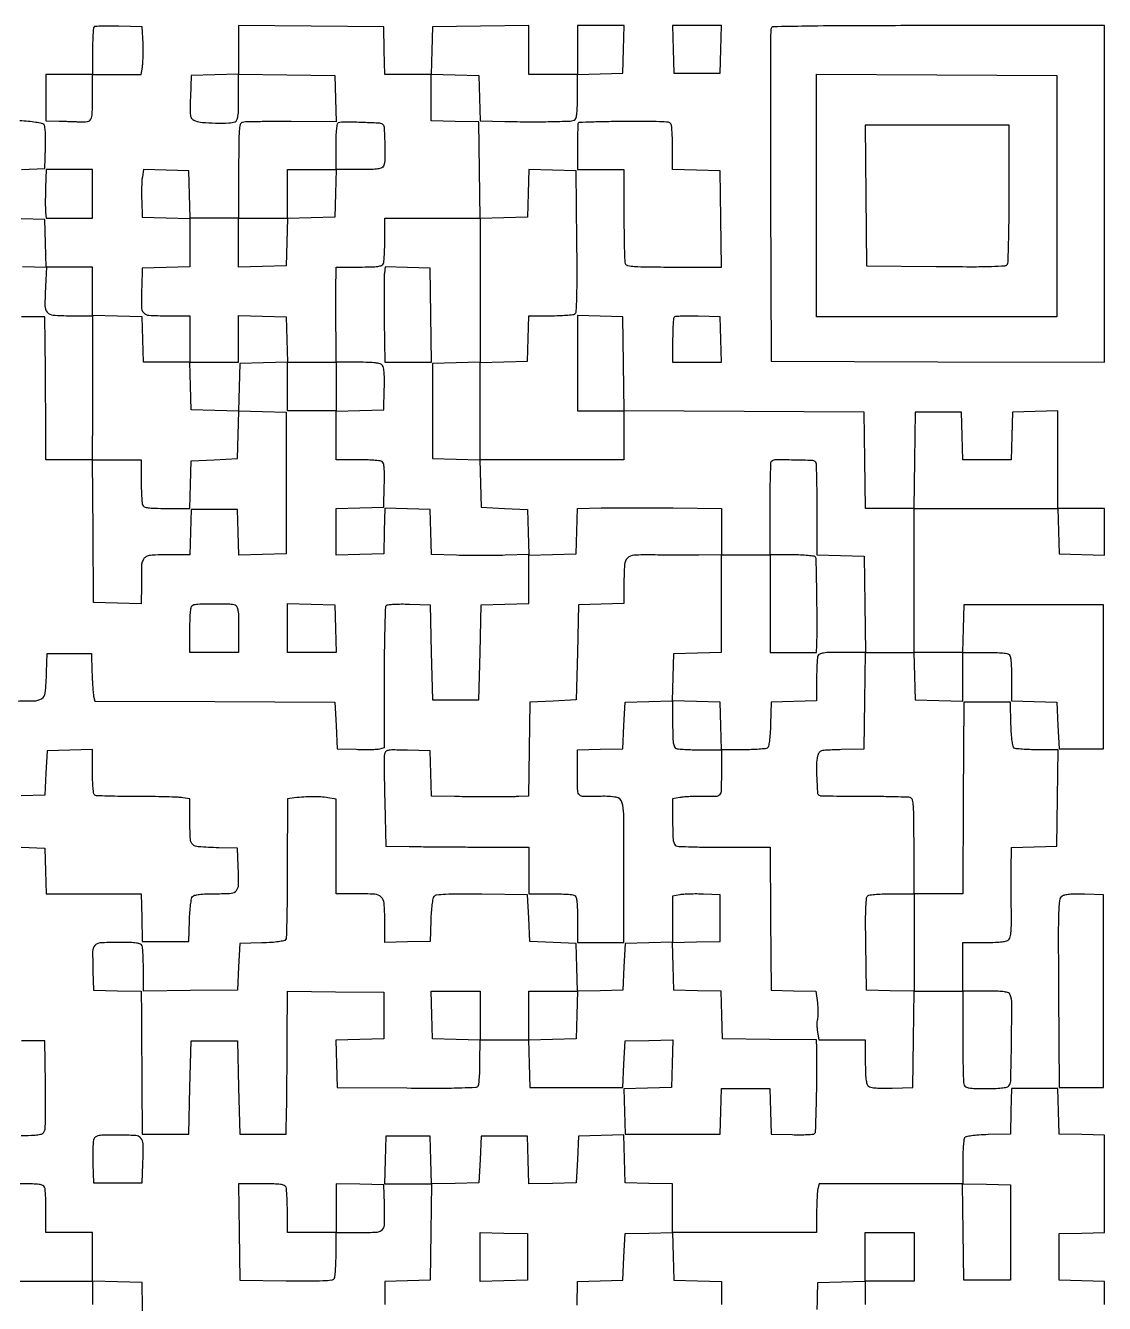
# Model space of a CAD drawing. Extents: x 179 to 1071, y 112 to 1107.
# Drawn here: x 584 to 1071, y 530 to 1107 of the extents above; entities that cross this region are included whole.
import ezdxf

# ---------------------------------------------------------------- set-up
doc = ezdxf.new("R2010")
doc.units = 0

msp = doc.modelspace()

# ---------------------------------------------------------------- linework, layer by layer
for points in [[(570.480948, 802, 0.003164), (587.479112, 802.10758, 0.127215), (591.042339, 803.077367, 0.245296), (592.690422, 805.643505, 0.01508), (593.24922, 815), (593.5, 823.5), (603.5, 823.5), (613.5, 823.5), (613.75078, 815, 0.004818), (613.884626, 811.581325, 0.005627), (614.079502, 808.338465, 0.005014), (614.302451, 805.602286, 0.03376), (614.517673, 804.258604), (615.033785, 802.017209), (669.266892, 801.758604), (723.5, 801.5), (724, 791), (724.5, 780.5), (733, 780.204946, 0.006721), (736.415398, 780.132335, 0.007927), (739.648345, 780.158326, 0.007056), (742.371836, 780.261883, 0.048419), (743.696495, 780.460569), (745.892991, 781.011246), (745.882325, 812.641453, -0.002643), (745.942957, 824.89413, -0.004303), (746.13889, 835.292787, -0.001058), (746.405888, 844.321715, -0.190692), (746.775478, 845.175478, -0.174282), (747.511035, 845.522034, -0.008932), (750.17809, 845.728715, -0.01335), (753.418558, 845.834969, -0.009213), (757.089648, 845.789648), (766.5, 845.5), (767, 824), (767.5, 802.5), (778, 802.5), (788.5, 802.5), (789, 824), (789.5, 845.5), (800.25, 845.783832), (811, 846.067663), (811, 857), (811, 867.932337), (821.75, 868.216168), (832.5, 868.5), (832.784613, 878.716519), (833.069227, 888.933039), (843.784613, 889.216519, -0.00508), (849.346334, 889.307121, -0.001561), (857.741418, 889.332367, -0.001561), (867.137014, 889.301954, -0.001711), (876.25, 889.212814), (898, 888.925628), (898, 878.462814), (898, 868), (887.75, 867.914061, -0.001903), (883.054735, 867.892566, -0.001082), (877.37516, 867.900473, -0.00108), (871.655229, 867.933177, -0.001786), (866.825014, 867.988484, 0.015989), (858.494129, 867.84723, 0.186858), (855.576241, 866.549834, 0.182587), (854.257809, 863.611414, 0.015143), (854, 855.100725), (854, 846.069966), (843.75, 845.784983), (833.5, 845.5), (833, 824), (832.5, 802.5), (822, 802), (811.5, 801.5), (811.230112, 780.25), (810.960225, 759), (806.480112, 758.868421, -0.003195), (804.276382, 758.817791, -0.00128), (801.259783, 758.775493, -0.001266), (798.008149, 758.746461, -0.001599), (795, 758.736842, -0.001329), (791.585994, 758.745915, -0.000555), (786.982151, 758.775493, -0.000549), (782.054051, 758.818029, -0.000711), (777.534983, 758.868421), (767.069966, 759), (766.784983, 769.25), (766.5, 779.5), (756.324028, 779.784166, 0.003383), (749.74952, 779.923252, 0.050695), (747.46738, 779.724393, 0.178388), (746.381595, 779.071646, 0.134689), (745.824028, 777.784166, 0.035779), (745.712747, 776.183068, 0.001486), (745.742058, 770.442849, 0.002569), (745.832011, 763.636615, 0.001821), (746, 756), (746.5, 736.5), (757, 736.324274, 0.001727), (762.473681, 736.251575, 0.000519), (770.804688, 736.178349, 0.00052), (780.152804, 736.115606, 0.000564), (789.25, 736.074274), (811, 736), (811, 725.5), (811, 715), (820.418213, 715, -0.005951), (824.140776, 714.955695, -0.007831), (827.534475, 714.821697, -0.005915), (830.361889, 714.632106, -0.07203), (831.418213, 714.393011, -0.205218), (832.23239, 713.601595, -0.063068), (832.69735, 711.913621, -0.030363), (832.940414, 708.960143, -0.005351), (833, 703.393011), (833, 693), (843.5, 693), (854, 693), (854, 725.432612, 0.001699), (853.91326, 750.963275, 0.073016), (853.092583, 756.30059, 0.285793), (850.515691, 758.541217, 0.047971), (843.685808, 758.972738, -0.007354), (835.830537, 758.830839, -0.19741), (833.935247, 759.602061, -0.19395), (833.112684, 761.48743, -0.007062), (833, 769.465017), (833, 779.930034), (843.25, 780.215017), (853.5, 780.5), (854, 791), (854.5, 801.5), (865.25, 801.783832), (876, 802.067663), (876, 791.640821, 0.005326), (876.059521, 786.053621, 0.03028), (876.302479, 783.091792, 0.062919), (876.767294, 781.399526, 0.205485), (877.581787, 780.606989, 0.07203), (878.638111, 780.367894, 0.005915), (881.465525, 780.178303, 0.007831), (884.859224, 780.044305, 0.005951), (888.581787, 780), (898, 780), (898, 769.5, -0.006216), (897.901216, 761.554516, -0.178243), (897.15885, 759.683092, -0.208874), (895.412479, 758.885247, -0.008964), (888.5, 758.893615, 0.008846), (885.964538, 758.897283, 0.007679), (883.307813, 758.813295, 0.007747), (880.904695, 758.663017, 0.022393), (879.25, 758.458916), (876, 757.909374), (876, 747.561676, 0.005385), (876.059673, 742.021421, 0.030475), (876.302881, 739.079129, 0.063268), (876.768035, 737.396901, 0.204858), (877.581787, 736.606989, 0.083049), (878.779338, 736.363373, 0.001843), (884.692705, 736.178303, 0.004128), (891.634349, 736.043995, 0.002773), (899.567934, 736), (919.972294, 736), (920.236147, 703.75), (920.5, 671.5), (930.616257, 671.216493), (940.732513, 670.932987), (941.341911, 665.716493, -0.014313), (941.53188, 663.555186, -0.014084), (941.599228, 661.374901, -0.014098), (941.550505, 659.463188, -0.050977), (941.362133, 658.261891, 0.047539), (941.181264, 657.157988, 0.01988), (941.13956, 655.649609, 0.019456), (941.222747, 654.020551, 0.023884), (941.431791, 652.511891), (942.090626, 649), (952.545313, 649), (963, 649), (963, 639.122445, 0.007345), (963.070162, 634.346734, 0.024181), (963.314808, 631.205854, 0.035127), (963.728754, 629.124417, 0.154085), (964.399285, 628.083586, 0.132968), (965.486141, 627.587315, 0.020746), (967.849829, 627.296386, 0.018924), (971.042317, 627.15859, 0.009044), (975.149285, 627.211141), (984.5, 627.5), (984.769502, 649.25), (985.039005, 671), (996.019502, 671), (1007, 671), (1007, 650.581787, 0.002771), (1007.043995, 642.642891, 0.004125), (1007.178303, 635.696775, 0.001841), (1007.363369, 629.779435, 0.083055), (1007.606989, 628.581787, 0.195123), (1008.357006, 627.779618, 0.068495), (1009.894083, 627.309523, 0.033615), (1012.550838, 627.062206, 0.006405), (1017.406989, 627, 0.009539), (1021.37742, 627.075751, 0.019202), (1024.500056, 627.315267, 0.020076), (1026.822996, 627.678473, 0.148618), (1027.8, 628.2, 0.193396), (1028.70625, 630.323777, 0.001716), (1029.023151, 648.107872, 0.003036), (1029.165451, 665.222952, 0.092424), (1028.393011, 669.418213, 0.205218), (1027.601595, 670.23239, 0.063068), (1025.913621, 670.69735, 0.030363), (1022.960143, 670.940414, 0.005351), (1017.393011, 671), (1007, 671), (1007, 682), (1007, 693), (1016.877555, 693, 0.007154), (1021.7459, 693.069663, 0.025379), (1024.857765, 693.317155, 0.039037), (1026.889328, 693.746234, 0.149062), (1027.958466, 694.449955, 0.130231), (1028.483975, 695.58464, 0.020827), (1028.811156, 698.028861, 0.018658), (1028.991446, 701.357668, 0.008587), (1028.989808, 705.699955, -0.002153), (1028.930342, 710.189706, -0.001224), (1028.895085, 715.621898, -0.001222), (1028.886337, 721.093507, -0.002018), (1028.908897, 725.715017), (1029, 735.930034), (1039.25, 736.215017), (1049.5, 736.5), (1049.769502, 758.25), (1050.039005, 780), (1040.769502, 780.015313, -0.007682), (1037.13054, 780.077239, -0.010596), (1033.867128, 780.252233, -0.007481), (1031.16344, 780.495474, -0.115873), (1030.288805, 780.800347, -0.199883), (1029.737468, 781.589, -0.01918), (1029.315749, 783.944063, -0.019108), (1028.987032, 787.199826, -0.00836), (1028.788805, 791.535034), (1028.5, 801.5), (1018, 801.5), (1007.5, 801.5), (1007.239377, 758.25), (1006.978755, 715), (995.989377, 715), (985, 715), (985, 736.432612, 0.001786), (984.954248, 749.240697, 0.018101), (984.723495, 754.561334, 0.044539), (984.247773, 757.356837, 0.261519), (983.25, 758.387553, 0.065033), (981.964162, 758.595287, 0.001845), (976.372823, 758.744036, 0.003726), (969.781139, 758.845915, 0.002551), (962.295779, 758.86763, -0.002489), (954.875211, 758.888251, -0.003894), (948.490534, 758.987519, -0.001144), (942.954237, 759.129404, -0.132178), (942.266828, 759.335091, -0.243352), (941.567914, 760.501593, -0.005716), (941.232746, 767.075631, -0.012247), (941.137598, 773.412352, -0.050612), (941.560051, 777.215811, -0.093524), (942.234656, 778.81917, -0.180464), (943.345266, 779.627138, -0.057534), (945.575167, 779.979949, -0.003515), (952.321946, 780.215811), (962.5, 780.5), (962.769502, 802.25), (963.039005, 824), (973.985671, 824), (984.932337, 824), (985.216168, 813.25), (985.5, 802.5), (996.25, 802.216168), (1007, 801.932337), (1007, 812.966168), (1007, 824), (1016.418213, 824, -0.005951), (1020.140776, 823.955695, -0.007831), (1023.534475, 823.821697, -0.005915), (1026.361889, 823.632106, -0.07203), (1027.418213, 823.393011, -0.204941), (1028.232062, 822.602756, -0.063222), (1028.697172, 820.919218, -0.030449), (1028.940347, 817.974376, -0.005378), (1029, 812.427994), (1029, 802.069966), (1039.25, 801.784983), (1049.5, 801.5), (1050, 791), (1050.5, 780.5), (1060.5, 780.5), (1070.5, 780.5), (1070.5, 813), (1070.5, 845.5), (1039, 845.5), (1007.5, 845.5), (1007.216168, 834.75), (1006.932337, 824), (995.966168, 824), (985, 824), (985, 856.5), (985, 889), (1017.465017, 889), (1049.930034, 889), (1050.215017, 878.75), (1050.5, 868.5), (1060.75, 868.215017), (1071, 867.930034), (1071, 878.465017), (1071, 889), (1060.5, 889), (1050, 889), (1050, 911.034983), (1050, 933.069966), (1039.75, 932.784983), (1029.5, 932.5), (1029.216168, 921.75), (1028.932337, 911), (1018, 911), (1007.067663, 911), (1006.783832, 921.75), (1006.5, 932.5), (996, 932.5), (985.5, 932.5), (985.230498, 910.75), (984.960995, 889), (974, 889), (963.039005, 889), (962.769502, 910.75), (962.5, 932.5), (908.269863, 932.758603), (854.039725, 933.017206), (853.769863, 954.258603), (853.5, 975.5), (843.25, 975.784983), (833, 976.069966), (833, 954.534983), (833, 933), (843.5, 933), (854, 933), (854, 922), (854, 911), (821.5, 911), (789, 911), (789, 932.966168), (789, 954.932337), (799.75, 955.216168), (810.5, 955.5), (810.784983, 965.75), (811.069966, 976), (820.784983, 976.015313, 0.007644), (824.598479, 976.079627, 0.010551), (828.0176, 976.261873, 0.007429), (830.850674, 976.515286, 0.115897), (831.764295, 976.833164, 0.241759), (832.445189, 977.993173, 0.006458), (832.710935, 984.104718, 0.008037), (832.844504, 993.337414, 0.001667), (832.764295, 1009.567852), (832.5, 1041.5), (821.784171, 1041.783485), (811.068343, 1042.06697), (810.784171, 1031.283485), (810.5, 1020.5), (799.769596, 1020.216367), (789.039192, 1019.932734), (788.769596, 1041.716367), (788.5, 1063.5), (777.75, 1063.783832), (767, 1064.067663), (767, 1074.567663), (767, 1085.067663), (777.75, 1084.783832), (788.5, 1084.5), (788.784983, 1074.25), (789.069966, 1064), (800.284983, 1063.75, 0.004322), (811.274265, 1063.600051, 0.006176), (821.026016, 1063.671731, 0.003747), (829.190289, 1063.89381, 0.083121), (831.509431, 1064.365245, 0.214849), (832.260842, 1065.123105, 0.05449), (832.698418, 1066.844045, 0.029069), (832.938274, 1069.762748, 0.005968), (833, 1074.933632), (833, 1084.930034), (843.25, 1085.215017), (853.5, 1085.5), (853.783832, 1096.25), (854.067663, 1107), (843.533832, 1107), (833, 1107), (833, 1096), (833, 1085), (822, 1085), (811, 1085), (811, 1096.019502), (811, 1107.039005), (789.25, 1106.769502), (767.5, 1106.5), (767.216168, 1095.75), (766.932337, 1085), (756.5, 1085), (746.067663, 1085), (745.783832, 1095.75), (745.5, 1106.5), (712.75, 1106.763664), (680, 1107.027329), (680, 1096.047496), (680, 1085.067663), (669.25, 1084.783832), (658.5, 1084.5), (658.213656, 1074.739067, 0.003777), (658.073834, 1068.318608, 0.056645), (658.294675, 1066.094026, 0.164113), (659.01294, 1064.888802, 0.086391), (660.528756, 1063.989067, 0.072991), (663.611695, 1063.307436, 0.01263), (669.595525, 1063.028304, 0.011938), (675.585654, 1063.043404, 0.085208), (678.418213, 1063.606989, 0.205372), (679.232572, 1064.399052, 0.062982), (679.697448, 1066.0895, 0.030315), (679.940452, 1069.047791, 0.005337), (680, 1074.626491), (680, 1085.039005), (701.75, 1084.769502), (723.5, 1084.5), (723.781329, 1074), (724.062657, 1063.5), (703.781329, 1063.648816, 0.0022), (695.883047, 1063.672023, 0.003236), (688.943578, 1063.61697, 0.001525), (683.041036, 1063.51393, 0.060035), (681.75, 1063.331428, 0.268767), (680.751707, 1062.332974, 0.045143), (680.275851, 1059.56031, 0.018165), (680.045482, 1054.257822, 0.001773), (680, 1041.432612), (680, 1020), (669.033832, 1020), (658.067663, 1020), (657.783832, 1030.75), (657.5, 1041.5), (647.301769, 1041.784412), (637.103537, 1042.068823), (636.520948, 1038.784412, 0.028925), (636.313809, 1037.032968, 0.007978), (636.191985, 1034.261671, 0.008032), (636.154469, 1031.112296, 0.008319), (636.219179, 1028), (636.5, 1020.5), (647.25, 1020.216168), (658, 1019.932337), (658, 1009), (658, 998.067663), (647.25, 997.783832), (636.5, 997.5), (636.204946, 989, 0.009927), (636.071849, 980.034911, 0.179688), (637.066531, 977.397028, 0.203196), (639.49751, 976.211645, 0.01319), (647.519052, 976), (658, 976), (658, 965.5), (658, 955), (647.534983, 955), (637.069966, 955), (636.784983, 965.25), (636.5, 975.5), (625.25, 975.782751), (614, 976.065502), (614, 987.032751), (614, 998), (603.533832, 998), (593.067663, 998), (592.783832, 1008.75), (592.5, 1019.5), (581.716515, 1019.784171)], [(582, 1042), (592.5, 1042.5), (592.789648, 1051.910352, 0.009052), (592.840268, 1055.906317, 0.017612), (592.710631, 1059.093133, 0.016788), (592.446066, 1061.500693, 0.161989), (591.991548, 1062.408452, 0.150833), (591.136984, 1062.859873, 0.010075), (588.373393, 1063.324107, 0.013797), (584.997628, 1063.726659, 0.009853), (581.2019, 1063.9981)], [(582.386698, 998.214782), (593.273395, 997.929563), (592.775919, 989.204578, 0.013253), (592.512252, 980.548448, 0.178622), (593.580077, 977.619213, 0.202004), (596.237782, 976.272302, 0.017608), (603.967776, 976), (614, 976), (614.052799, 965.25, -0.001232), (614.066442, 959.674329, -0.00038), (614.059906, 951.26875, -0.00038), (614.03831, 941.865521, -0.000417), (614.002849, 932.75), (613.900099, 911), (624.950049, 911), (636, 911), (636, 901.581787, 0.005951), (636.044305, 897.859224, 0.007831), (636.178303, 894.465525, 0.005915), (636.367894, 891.638111, 0.07203), (636.606989, 890.581787, 0.20495), (637.397282, 889.767927, 0.063217), (639.080966, 889.302822, 0.030446), (642.026092, 889.059651, 0.005377), (647.573157, 889), (657.932337, 889), (658.216168, 899.75), (658.5, 910.5), (669, 911), (679.5, 911.5), (679.783485, 922.215829), (680.06697, 932.931657), (669.283485, 933.215829), (658.5, 933.5), (658.216168, 944.25), (657.932337, 955), (668.966168, 955), (680, 955), (680, 965.533832), (680, 976.067663), (690.75, 975.783832), (701.5, 975.5), (701.784983, 965.25), (702.069966, 955), (713.089209, 955), (724.108452, 955), (723.995795, 965.75, -0.001254), (723.956781, 970.643724, -0.000736), (723.933395, 976.5, -0.000736), (723.927241, 982.356279, -0.001254), (723.941569, 987.25), (724, 998), (734.393011, 998, 0.005351), (739.960143, 998.059586, 0.030363), (742.913621, 998.30265, 0.063068), (744.601595, 998.76761, 0.205218), (745.393011, 999.581787, 0.07203), (745.632106, 1000.638111, 0.005915), (745.821697, 1003.465525, 0.007831), (745.955695, 1006.859224, 0.005951), (746, 1010.581787), (746, 1020), (767.5, 1020), (789, 1020), (789, 987.533832), (789, 955.067663), (778.25, 954.783832), (767.5, 954.5), (767.5, 933), (767.5, 911.5), (778.216508, 911.216508), (788.933016, 910.933016), (789.216508, 900.216508), (789.5, 889.5), (800, 889), (810.5, 888.5), (810.784265, 878.315015), (811.068531, 868.130031), (800.318901, 867.815015, -0.004638), (795.390963, 867.716341, -0.002629), (789.422195, 867.683587, -0.002624), (783.405866, 867.71378, -0.004319), (778.318957, 867.809961), (767.068642, 868.119923), (766.784321, 878.309961), (766.5, 888.5), (756.285365, 888.784593), (746.07073, 889.069185), (745.785365, 878.784593), (745.5, 868.5), (734.75, 868.216168), (724, 867.932337), (724, 878.432337), (724, 888.932337), (734.75, 889.216168), (745.5, 889.5), (745.788231, 899.417355, 0.006827), (745.861823, 904.195195, 0.023663), (745.721018, 907.282937, 0.033714), (745.395734, 909.294865, 0.19692), (744.788231, 910.152042, 0.115445), (743.860149, 910.475649, 0.007585), (741.014355, 910.733781, 0.010675), (737.578609, 910.919286, 0.007755), (733.75, 910.984687), (724, 911), (724, 922), (724, 933), (713, 933), (702, 933), (702, 944.033832), (702, 955.067663), (691.25, 954.783832), (680.5, 954.5), (680.216515, 943.784171), (679.93303, 933.068343), (690.716515, 932.784171), (701.5, 932.5), (701.5, 900.5), (701.5, 868.5), (690.785353, 868.216527), (680.070705, 867.933054), (679.785353, 878.216527), (679.5, 888.5), (669, 888.5), (658.5, 888.5), (658.215017, 878.25), (657.930034, 868), (648.000201, 868, 0.005131), (642.24303, 867.940915, 0.039045), (639.546725, 867.674264, 0.093388), (638.014783, 867.092631, 0.133359), (637.02168, 866.04051, 0.020029), (636.62995, 865.23234, 0.022381), (636.319798, 864.424408, 0.022409), (636.11923, 863.718875, 0.099709), (636.104918, 863.29051, -0.039821), (636.154045, 862.719075, -0.001169), (636.163303, 860.298837, -0.002337), (636.154218, 857.447542, -0.001608), (636.118421, 854.216168), (636, 845.932337), (625.25, 846.216168), (614.5, 846.5), (614.236147, 878.75), (613.972294, 911), (603.486147, 911), (593, 911), (592.881648, 931.75, 0.000275), (592.826685, 940.53745, 0.000237), (592.75939, 949.782812, 0.000238), (592.690317, 958.177446, 0.000686), (592.631648, 964), (592.5, 975.5), (582, 975.5)], [(581.75, 736), (592.5, 735.5), (592.784983, 725.25), (593.069966, 715), (614.501151, 715), (635.932337, 715), (636.216168, 704.25), (636.5, 693.5), (647, 693.5), (657.5, 693.5), (657.790118, 702.945876, -0.010217), (657.980158, 706.65896, -0.013854), (658.312947, 710.000112, -0.010763), (658.722996, 712.740901, -0.131421), (659.162563, 713.695876, -0.160974), (660.125195, 714.297874, -0.028856), (662.236002, 714.686249, -0.022682), (665.28858, 714.927616, -0.008387), (669.603393, 715, 0.016178), (676.69691, 715.229572, 0.208477), (679.000364, 716.416421, 0.171609), (679.936005, 719.027735, 0.010302), (679.796504, 727.503355), (679.5, 735.5), (671, 735.75078, -0.007874), (661.762336, 736.169007, -0.169082), (659.28019, 737.206721, -0.200767), (658.186784, 739.508047, -0.011821), (658, 747.407761), (658, 757.777418), (654.75, 758.334507, 0.032975), (652.644916, 758.553881, 0.002839), (647.237889, 758.728228, 0.003736), (640.779415, 758.851488, 0.002889), (633.740687, 758.892537, -0.003219), (626.862593, 758.937184, -0.004941), (620.907158, 759.073058, -0.001828), (615.798023, 759.258854, -0.129102), (614.990687, 759.505756, -0.225915), (614.595495, 760.118457, -0.008797), (614.290171, 762.860644, -0.014107), (614.071498, 766.215912, -0.009217), (614, 770.094), (614, 780.069966), (603.75, 779.784983), (593.5, 779.5), (593, 769.5), (592.5, 759.5), (581.785353, 759.216527)], [(581.7397, 605.784869, 0.004083), (588.066892, 606.012607, 0.046156), (590.549221, 606.353283, 0.139588), (591.796534, 607.044473, 0.141903), (592.483003, 608.284869, 0.050721), (592.674753, 609.846284, 0.002143), (592.767203, 615.430555, 0.003669), (592.799893, 622.059958, 0.002599), (592.743304, 629.5), (592.5, 648.5), (582, 648.5)], [(1071, 529.465017), (1071, 539.930034), (1060.75, 540.215017), (1050.5, 540.5), (1050.5, 551), (1050.5, 561.5), (1060.75, 561.784983), (1071, 562.069966), (1071, 584), (1071, 605.930034), (1060.75, 606.215017), (1050.5, 606.5), (1050.215017, 616.75), (1049.930034, 627), (1039.5, 627), (1029.069966, 627), (1028.784983, 616.75), (1028.5, 606.5), (1018.535034, 606.211195, 0.00836), (1014.199826, 606.012968, 0.019108), (1010.944063, 605.684251, 0.01918), (1008.589, 605.262532, 0.199883), (1007.800347, 604.711195, 0.117226), (1007.495095, 603.827893, 0.006962), (1007.252233, 600.991726, 0.010173), (1007.077211, 597.573123, 0.007309), (1007.015313, 593.75), (1007, 584), (974.616631, 584), (942.233263, 584), (941.630286, 581.75, 0.044946), (941.394203, 580.391033, 0.006544), (941.200423, 577.590625, 0.007361), (941.063073, 574.265037, 0.006249), (941.013655, 570.75), (941, 562), (908.5, 562), (876, 562), (876, 572.966168), (876, 583.932337), (865.25, 584.216168), (854.5, 584.5), (854.215817, 595.284606), (853.931635, 606.069211), (843.715817, 605.784606), (833.5, 605.5), (833, 595), (832.5, 584.5), (821.784171, 584.216515), (811.068343, 583.93303), (810.784171, 594.716515), (810.5, 605.5), (800, 605.5), (789.5, 605.5), (789, 595), (788.5, 584.5), (777.784171, 584.216515), (767.068343, 583.93303), (766.784171, 594.716515), (766.5, 605.5), (756.5, 605.5), (746.5, 605.5), (746.216168, 594.75), (745.932337, 584), (756.485671, 584), (767.039005, 584), (766.769502, 562.25), (766.5, 540.5), (756.25, 540.215017), (746, 539.930034), (746, 529.484905)], [(636.75939, 517.024339, -0.000034), (636.690669, 522.889387, -0.000051), (636.631648, 528), (636.5, 539.5), (625.25, 539.782751), (614, 540.065502), (614, 551.032751), (614, 562), (603.5, 562), (593, 562), (593, 571.418213, 0.005951), (592.955695, 575.140776, 0.007831), (592.821697, 578.534475, 0.005915), (592.632106, 581.361889, 0.07203), (592.393011, 582.418213, 0.205485), (591.600474, 583.232706, 0.062919), (589.908208, 583.697521, 0.03028), (586.946379, 583.940479, 0.005326), (581.359179, 584)], [(581.284365, 540.049786, 0.002106), (593.106989, 540), (614, 540), (614, 529.5)], [(941.290215, 527.307812, 0.001088), (941.355269, 530.236536, 0.001296), (941.403471, 533), (941.5, 539.5), (952.25, 539.783832), (963, 540.067663), (963, 529.533832)]]:
    msp.add_lwpolyline(points, format="xyb")
for points in [[(614.698485, 1106.365152, 0.177484), (614.419191, 1105.762678, 0.004887), (614.20518, 1102.83643, 0.0095), (614.050598, 1099.343831, 0.006308), (614, 1095.333333), (614, 1085), (603.5, 1085), (593, 1085), (593, 1074.5), (593, 1064), (599, 1063.875, -0.001654), (601.535448, 1063.813789, -0.001437), (604.192187, 1063.733217, -0.001445), (606.596567, 1063.646425, -0.004253), (608.25, 1063.567866, 0.046022), (611.743345, 1063.693667, 0.245409), (613.258971, 1064.751347, 0.113313), (613.892857, 1067.187611, 0.00722), (614, 1074.606989), (614, 1085), (624.954687, 1085), (635.909374, 1085), (636.511177, 1088.25, 0.030569), (636.724159, 1089.987404, 0.008349), (636.846169, 1092.748437, 0.00841), (636.879612, 1095.890231, 0.008667), (636.80649, 1099), (636.5, 1106.5), (625.948485, 1106.781818, 0.00634), (621.854298, 1106.839236, 0.009591), (618.291298, 1106.775673, 0.004864), (615.303205, 1106.635883, 0.184275)], [(920.460009, 1105.75, 0.090591), (920.266358, 1104.709509, 0.000109), (920.198937, 1082.982812, 0.000984), (920.176611, 1058.652573, 0.000605), (920.241394, 1030), (920.5, 955.5), (995.75, 955.243674), (1071, 954.987348), (1071, 1030.993674), (1071, 1107), (995.968615, 1107, 0.000668), (957.448289, 1106.948566, 0.003471), (936.19131, 1106.744245, 0.001205), (921.475143, 1106.465155, 0.305157)], [(1049.5, 1030), (1049.5, 975.5), (995.211905, 975.5), (940.92381, 975.5), (940.942857, 1025.75, -0.000032), (940.951538, 1045.331386, -0.000047), (940.961905, 1062.563467, -0.000022), (940.972765, 1077.239555, -0.00086), (940.980952, 1080.508612), (941, 1085.017225), (995.25, 1084.758612), (1049.5, 1084.5)], [(744.846945, 1062.594593, -0.245027), (745.684134, 1061.187236, -0.006834), (745.993458, 1053.893016, -0.011737), (746.030347, 1046.854774, -0.087265), (745.393011, 1043.581787, -0.20495), (744.602718, 1042.767927, -0.063217), (742.919034, 1042.302822, -0.030446), (739.973908, 1042.059651, -0.005377), (734.426843, 1042), (724.067663, 1042), (723.783832, 1031.25), (723.5, 1020.5), (712.783492, 1020.216508), (702.066984, 1019.933016), (701.783492, 1009.216508), (701.5, 998.5), (690.75, 998.216168), (680, 997.932337), (680, 1008.966168), (680, 1020), (691, 1020), (702, 1020), (702, 1031), (702, 1042), (713, 1042), (724, 1042), (724, 1052.416667, -0.00705), (724.065866, 1057.087555, -0.019728), (724.28717, 1060.353779, -0.020793), (724.624846, 1062.608145, -0.271056), (725.161566, 1063.220522, -0.083704), (727.630457, 1063.605615, -0.004874), (735.282248, 1063.436964, -0.003628), (743.112098, 1063.131121, -0.127504)], [(833.4168, 1063.083333, 0.18687), (833.24834, 1062.702098, 0.001962), (833.122435, 1059.753646, 0.005917), (833.0301, 1056.324255, 0.003771), (833, 1052.333333), (833, 1042), (843.5, 1042), (854, 1042), (854, 1021.581787, 0.002771), (854.043995, 1013.642891, 0.004125), (854.178303, 1006.696775, 0.001841), (854.363369, 1000.779435, 0.083055), (854.606989, 999.581787, 0.258752), (855.662869, 998.696053, 0.029979), (858.838399, 998.275555, 0.015887), (864.493684, 998.049558, 0.002042), (876.626491, 998), (898.039005, 998), (897.769502, 1019.75), (897.5, 1041.5), (886.75, 1041.783832), (876, 1042.067663), (875.984687, 1051.783832, 0.007401), (875.922267, 1055.594802, 0.010277), (875.74569, 1059.005025, 0.00709), (875.500536, 1061.833221, 0.116867), (875.192582, 1062.722636, 0.232255), (874.17903, 1063.341786, 0.011132), (870.106216, 1063.626095, 0.011655), (864.02144, 1063.7729, 0.002946), (854.124695, 1063.722636, 0.001901), (846.31557, 1063.607263, 0.003072), (839.671674, 1063.443003, 0.000543), (833.81459, 1063.255817, 0.1903)], [(963.235953, 1030.25), (963.5, 998.5), (994.93202, 998.235498, 0.001697), (1010.901959, 998.155315, 0.00816), (1019.995146, 998.288929, 0.006635), (1026.009704, 998.555446, 0.241447), (1027.166708, 999.235498, 0.134731), (1027.492293, 1000.296498, 0.001088), (1027.738089, 1009.161365, 0.003824), (1027.920853, 1019.372002, 0.002438), (1027.984687, 1031.25), (1028, 1062), (995.485953, 1062), (962.971906, 1062)], [(592.823474, 1033.75, 0.004629), (592.722867, 1030.389825, 0.005009), (592.687969, 1027.115625, 0.004732), (592.712734, 1024.308753, 0.024073), (592.816422, 1022.75), (593.132845, 1020), (603.566422, 1020), (614, 1020), (614, 1031), (614, 1042), (603.573474, 1042), (593.146947, 1042)], [(745.819724, 995.284213, 0.026636), (745.705158, 993.410737, 0.00163), (745.67964, 987.81005, 0.002423), (745.703343, 981.134862, 0.001791), (745.791817, 973.75), (746.083634, 955), (756.561705, 955), (767.039775, 955), (766.769888, 976.25), (766.5, 997.5), (756.319724, 997.784213), (746.139448, 998.068427)], [(876.699448, 975.366114, 0.176241), (876.420111, 974.767337, 0.005323), (876.205463, 971.983588, 0.009942), (876.050687, 968.652202, 0.006636), (876, 964.833333), (876, 955), (887.034983, 955), (898.069966, 955), (897.784983, 965.25), (897.5, 975.5), (887.449448, 975.782781, 0.006672), (883.547259, 975.840477, 0.010046), (880.145783, 975.777033, 0.005301), (877.300668, 975.636532, 0.183378)], [(724, 943.966168), (724, 932.932337), (734.75, 933.216168), (745.5, 933.5), (745.788859, 942.850715, 0.009044), (745.84141, 946.957683, 0.018924), (745.703614, 950.150171, 0.020746), (745.412685, 952.513859, 0.132968), (744.916414, 953.600715, 0.154085), (743.875583, 954.271246, 0.035127), (741.794146, 954.685192, 0.024181), (738.653266, 954.929838, 0.007345), (733.877555, 955), (724, 955)], [(940.501757, 909.997157, -0.130553), (940.752095, 909.170152, -0.00145), (940.937161, 903.27764, -0.004389), (941.071874, 896.446355, -0.002831), (941.113639, 888.530452), (941.10573, 868.066591), (951.802865, 867.783295), (962.5, 867.5), (962.769502, 845.75), (963.039005, 824), (952.626491, 824, 0.005337), (947.047791, 823.940452, 0.030315), (944.0895, 823.697448, 0.062982), (942.399052, 823.232572, 0.205372), (941.606989, 822.418213, 0.071958), (941.367916, 821.362696, 0.005943), (941.178303, 818.544751, 0.007853), (941.044307, 815.162354, 0.005972), (941, 811.453196), (941, 802.069966), (930.75, 801.784983), (920.5, 801.5), (920.211195, 791.535034, -0.00836), (920.012968, 787.199826, -0.019108), (919.684251, 783.944063, -0.01918), (919.262532, 781.589, -0.199883), (918.711195, 780.800347, -0.117134), (917.828483, 780.495121, -0.006997), (915.001664, 780.252233, -0.010202), (911.593987, 780.077213, -0.007334), (907.783832, 780.015313), (898.067663, 780), (897.783832, 790.75), (897.5, 801.5), (886.716515, 801.784171), (875.93303, 802.068343), (876.216515, 812.784171), (876.5, 823.5), (887.25, 823.783832), (898, 824.067663), (898, 846.033832), (898, 868), (909, 868), (920, 868), (920, 888.833333, -0.002993), (920.048097, 896.867578, -0.004756), (920.195833, 903.742708, -0.001277), (920.396201, 909.712325, -0.189545), (920.666667, 910.333333, -0.197993), (922.357629, 911.037261, -0.005122), (930.73101, 910.981125, -0.004463), (939.183701, 910.762381, -0.250666)], [(920, 846), (920, 824), (930.5, 824), (941, 824), (941.107539, 827.25, 0.009228), (941.245396, 836.677316, 0.002992), (941.10851, 850.62152, 0.000531), (940.853216, 865.760006, 0.134719), (940.478878, 867.034176, 0.226858), (939.880803, 867.418416, 0.008374), (937.137145, 867.716289, 0.013774), (933.793829, 867.930054, 0.009076), (929.940983, 868), (920, 868)], [(678.418213, 845.393011, -0.205218), (679.23239, 844.601595, -0.063068), (679.69735, 842.913621, -0.030363), (679.940414, 839.960143, -0.005351), (680, 834.393011), (680, 824), (669, 824), (658, 824), (658, 834.416667, -0.006679), (658.065188, 839.296272, -0.021815), (658.292105, 842.51699, -0.027612), (658.654574, 844.639106, -0.245481), (659.25, 845.337719, -0.090253), (661.548962, 845.812147, -0.005152), (668.809578, 845.907903, -0.005264), (676.058163, 845.8525, -0.08728)], [(705.25, 758.276604), (702, 757.873283), (701.984687, 726.686642, -0.002306), (701.923247, 714.644914, -0.003628), (701.747767, 704.305287, -0.00098), (701.512142, 695.309355, -0.13531), (701.199653, 694.288805, -0.199883), (700.411, 693.737468, -0.01918), (698.055937, 693.315749, -0.019108), (694.800174, 692.987032, -0.00836), (690.464966, 692.788805), (680.5, 692.5), (680, 682), (679.5, 671.5), (658.25, 671.230112), (637, 670.960225), (637, 680.398325, 0.005938), (636.955696, 684.128509, 0.007818), (636.821697, 687.528633, 0.005899), (636.632119, 690.361431, 0.072071), (636.393011, 691.418213, 0.205067), (635.602227, 692.232211, 0.063152), (633.916669, 692.697253, 0.03041), (630.967894, 692.940378, 0.005366), (625.412063, 693, 0.013466), (617.477762, 692.78628, 0.204134), (615.059359, 691.598328, 0.178526), (614.071064, 688.9578, 0.009877), (614.204946, 680), (614.5, 671.5), (625.25, 671.216168), (636, 670.932337), (636.064335, 660.716168, 0.000284), (636.101207, 655.345434, 0.000082), (636.164311, 647.038499, 0.000082), (636.238536, 637.672093, 0.000088), (636.314335, 628.5), (636.5, 606.5), (647, 606.5), (657.5, 606.5), (658, 627.5), (658.5, 648.5), (669, 648.5), (679.5, 648.5), (680, 627.5), (680.5, 606.5), (691, 606.5), (701.5, 606.5), (701.677892, 617.5, 0.001591), (701.751285, 623.150555, 0.000515), (701.82471, 631.516666, 0.000513), (701.887236, 640.819656, 0.000576), (701.927892, 649.769502), (702, 671.039005), (723.75, 670.769502), (745.5, 670.5), (745.5, 660), (745.5, 649.5), (734.716515, 649.215829), (723.93303, 648.931657), (724.216515, 638.215829), (724.5, 627.5), (755.960488, 627.28156, 0.001781), (771.545777, 627.228866, 0.007708), (780.798895, 627.373197, 0.005474), (787.092899, 627.637449, 0.242557), (788.195175, 628.28156, 0.117056), (788.502155, 629.169114, 0.007021), (788.746452, 632.006146, 0.010221), (788.92246, 635.426362, 0.007351), (788.984687, 639.25), (789, 649), (799.966168, 649), (810.932337, 649), (811.216168, 638.25), (811.5, 627.5), (832.5, 627.5), (853.5, 627.5), (854, 638), (854.5, 648.5), (865.284178, 648.784178), (876.068357, 649.068357), (875.784178, 638.284178), (875.5, 627.5), (864.715394, 627.215817), (853.930789, 626.931635), (854.215394, 616.715817), (854.5, 606.5), (876, 606.5), (897.5, 606.5), (897.784983, 616.75), (898.069966, 627), (909, 627), (919.930034, 627), (920.215017, 616.75), (920.5, 606.5), (929.910352, 606.210352, 0.008055), (933.572907, 606.156652, 0.011892), (936.786247, 606.237748, 0.007215), (939.448192, 606.406863, 0.179936), (940.103117, 606.710352, 0.190257), (940.585945, 607.837309, 0.000836), (940.947856, 621.19616, 0.004478), (941.162214, 634.220907, 0.007384), (941.082205, 645.230112), (941, 648.960225), (919.75, 649.230112), (898.5, 649.5), (898.216508, 660.216508), (897.933016, 670.933016), (887.216508, 671.216508), (876.5, 671.5), (876.216515, 682.215829), (875.93303, 692.931657), (886.716515, 693.215829), (897.5, 693.5), (897.5, 704), (897.5, 714.5), (890, 714.80649, 0.008667), (886.890231, 714.879612, 0.00841), (883.748438, 714.846169, 0.008349), (880.987404, 714.724159, 0.030569), (879.25, 714.511177), (876, 713.909374), (876, 703.488519), (876, 693.067663), (865.25, 692.783832), (854.5, 692.5), (854, 682), (853.5, 671.5), (843.284183, 671.215394), (833.068365, 670.930789), (832.784183, 681.715394), (832.5, 692.5), (822, 693), (811.5, 693.5), (811, 704), (810.5, 714.5), (789.86978, 714.746789, 0.002761), (779.448331, 714.813909, 0.01236), (773.344484, 714.668616, 0.014522), (769.409209, 714.362787, 0.195295), (768.159898, 713.692665, 0.13151), (767.721371, 712.739513, 0.010728), (767.312164, 709.999169, 0.013827), (766.979962, 706.658731, 0.010192), (766.790118, 702.945876), (766.5, 693.5), (756.25, 693.215017), (746, 692.930034), (746, 702.929833, 0.017581), (745.726269, 710.71236, 0.189632), (744.39523, 713.502439, 0.174944), (741.467038, 714.755921, 0.014523), (733.065741, 715), (724, 715), (724, 736.369158), (724, 757.738315), (720.25, 758.358152, 0.025671), (717.079428, 758.716285, 0.016648), (713.390199, 758.81908, 0.015539), (709.384376, 758.672756, 0.013971)], [(985, 692.966168), (985, 670.932337), (974.25, 671.216168), (963.5, 671.5), (963.22917, 692.428109, -0.002701), (963.150006, 702.928451, -0.012029), (963.285113, 709.091209, -0.012869), (963.572759, 713.095412, -0.230932), (964.22917, 714.162796, -0.115844), (965.147219, 714.482259, -0.007444), (967.990756, 714.73694, -0.010563), (971.422631, 714.920078, -0.007655), (975.25, 714.984687), (985, 715)], [(1051.748341, 713.785438, 0.211085), (1050.706026, 711.947752, 0.01647), (1050.319664, 706.184982, 0.009088), (1050.155267, 695.801497, 0.000833), (1050.258747, 670), (1050.5, 627.5), (1060.5, 627.5), (1070.5, 627.5), (1070.5, 671), (1070.5, 714.5), (1061.989595, 714.785438, 0.010027), (1058.091417, 714.837964, 0.022693), (1055.145558, 714.684766, 0.028725), (1052.99109, 714.34863, 0.107052)], [(614.473998, 603.75, 0.047969), (614.270341, 602.400533, 0.007225), (614.16227, 599.664062, 0.008052), (614.13333, 596.419301, 0.006878), (614.204946, 593), (614.5, 584.5), (625.5, 584.5), (636.5, 584.5), (636.753736, 593, 0.009304), (636.855342, 602.043514, 0.178395), (635.878602, 604.634931, 0.204354), (633.499805, 605.796123, 0.012741), (625.5, 606, 0.00371), (618.906912, 605.95108, 0.046649), (616.433677, 605.682753, 0.14709), (615.190212, 605.014088, 0.135743)], [(680.230498, 562.25), (680.5, 540.5), (701.428109, 540.22917, 0.002701), (711.928451, 540.150006, 0.012029), (718.091209, 540.285113, 0.012869), (722.095412, 540.572759, 0.230932), (723.162796, 541.22917, 0.115844), (723.482259, 542.147219, 0.007444), (723.73694, 544.990756, 0.010563), (723.920078, 548.422631, 0.007655), (723.984687, 552.25), (724, 562), (734.480948, 562, 0.01319), (742.50249, 562.211645, 0.203196), (744.933469, 563.397028, 0.179688), (745.928151, 566.034911, 0.009927), (745.795054, 575), (745.5, 583.5), (734.75, 583.783832), (724, 584.067663), (724, 573.033832), (724, 562), (713, 562), (702, 562), (702, 571.418213, 0.005951), (701.955695, 575.140776, 0.007831), (701.821697, 578.534475, 0.005915), (701.632106, 581.361889, 0.07203), (701.393011, 582.418213, 0.205372), (700.600948, 583.232572, 0.062982), (698.9105, 583.697448, 0.030315), (695.952209, 583.940452, 0.005337), (690.373509, 584), (679.960995, 584)]]:
    msp.add_lwpolyline(points, format="xyb", close=True)
for points in [[(876.216168, 1096.25), (876.5, 1085.5), (887, 1085.5), (897.5, 1085.5), (897.783832, 1096.25), (898.067663, 1107), (887, 1107), (875.932337, 1107)], [(723.783832, 834.75), (724.067663, 824), (713.033832, 824), (702, 824), (702, 835.033832), (702, 846.067663), (712.75, 845.783832), (723.5, 845.5)], [(789, 659.966168), (789, 648.932337), (778.25, 649.216168), (767.5, 649.5), (767.216168, 660.25), (766.932337, 671), (777.966168, 671), (789, 671)], [(832.783832, 660.25), (832.5, 649.5), (821.75, 649.216168), (811, 648.932337), (811, 659.966168), (811, 671), (822.033832, 671), (833.067663, 671)], [(1028.5, 562), (1028.5, 540.5), (1018, 540.5), (1007.5, 540.5), (1007.230403, 562.284031), (1006.960806, 584.068061), (1017.730403, 583.784031), (1028.5, 583.5)], [(810.5, 551), (810.5, 540.5), (799.75, 540.216168), (789, 539.932337), (789, 551), (789, 562.067663), (799.75, 561.783832), (810.5, 561.5)], [(985, 551), (985, 540), (974, 540), (963, 540), (963, 551), (963, 562), (974, 562), (985, 562)]]:
    msp.add_lwpolyline(points, close=True)
msp.add_lwpolyline([(832.953106, 529.215017), (833, 539.930034), (843.25, 540.215017), (853.5, 540.5), (854, 551), (854.5, 561.5), (865.215829, 561.783485), (875.931657, 562.06697), (876.215829, 551.283485), (876.5, 540.5), (887.25, 540.216168), (898, 539.932337), (898, 529.466168)])

doc.saveas('drawing.dxf')
